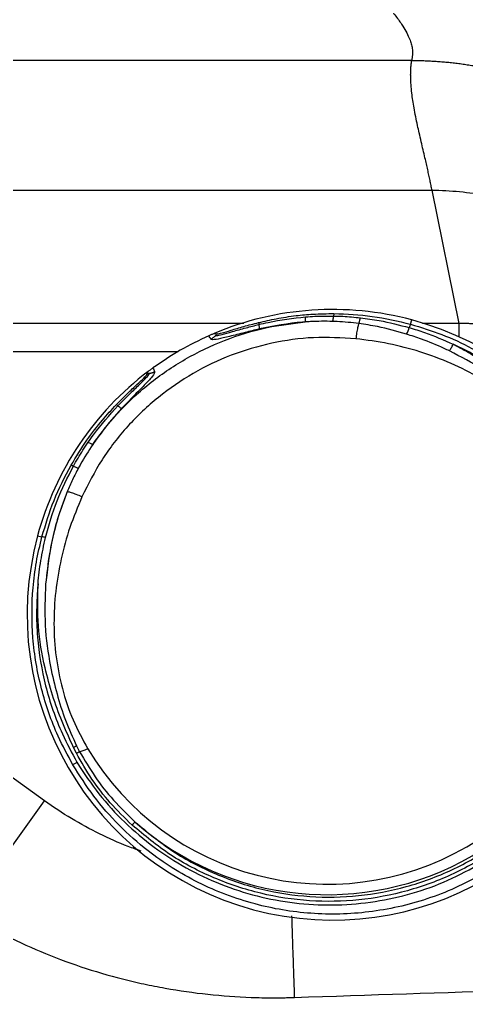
# Model space of a CAD drawing. Extents: x -2 to 78, y -19 to 124.
# Drawn here: x 47.61 to 50.47, y 3.44 to 9.71 of the extents above; entities that cross this region are included whole.
import ezdxf

# ---------------------------------------------------------------- set-up
doc = ezdxf.new("R2010")
doc.units = 0
doc.header["$MEASUREMENT"] = 0
doc.layers.add('1', color=4, linetype='Continuous')
doc.layers.add('GEOMETRY', color=2, linetype='Continuous', lineweight=25)

# ---------------------------------------------------------------- blocks, each defined once
blk = doc.blocks.new('2026 BEAM 220')
at = {"layer": 'GEOMETRY'}
for p, q in [((52.0992, 9.4439), (28.2908, 9.4439)), ((52.0992, 9.4439), (52.0989, 9.4424)), ((46.6635, 8.6127), (52.2294, 8.6127)), ((52.4041, 7.7591), (52.2294, 8.6127)), ((52.0926, 7.7549), (52.1, 7.7824)), ((51.0262, 7.7591), (48.5522, 7.759)), ((52.4041, 7.7591), (52.1675, 7.7591)), ((50.8345, 7.6954), (50.856, 7.6924)), ((48.5524, 7.5795), (50.6052, 7.5795)), ((50.4055, 7.4323), (50.4137, 7.4524)), ((49.7056, 6.4), (49.7331, 6.3926)), ((49.9541, 5.0076), (49.9359, 5.0441)), ((49.9555, 5.0545), (49.9746, 5.0173))]:
    blk.add_line(p, q, dxfattribs=at)
for centre, radius, start, end in [((51.594, 5.894), 1.955, 75, 112.86), ((51.594, 5.894), 1.955, 165, 75), ((51.7482, 7.8489), 0.3554, 333.63136, 340.95591), ((52.1555, 7.718), 0.0729, 149.53504, 168.16942), ((51.594, 5.894), 1.955, 127.13935, 165), ((51.5585, 5.9555), 1.7866, 210.99655, 29.00402), ((49.7337, 6.32), 0.0726, 71.84546, 90.47622), ((51.5585, 5.9555), 1.8542, 228.48756, 11.51305), ((29.3224, 19.2209), 25.0624, 322.58484, 324.59718), ((50.4691, 4.4079), 0.2117, 131.23789, 138.80132)]:
    blk.add_arc(centre, radius, start, end, dxfattribs=at)
for points, knots in [([(51.389, 10.3211), (51.395, 10.3159), (51.4069, 10.3056), (51.4246, 10.2902), (51.4418, 10.2752), (51.4587, 10.2605), (51.4751, 10.2462), (51.4912, 10.2321), (51.5068, 10.2184), (51.522, 10.2051), (51.5367, 10.1921), (51.5511, 10.1794), (51.565, 10.167), (51.5785, 10.155), (51.5915, 10.1433), (51.6042, 10.132), (51.6164, 10.121), (51.6439, 10.0961), (51.6838, 10.0596), (51.7349, 10.0118), (51.7815, 9.9668), (51.8368, 9.9118), (51.8968, 9.8485), (51.9564, 9.7803), (52.0061, 9.7176), (52.0428, 9.6644), (52.0692, 9.6188), (52.0862, 9.5818), (52.0973, 9.5487), (52.1024, 9.5238), (52.1043, 9.5041), (52.1047, 9.4894), (52.1039, 9.4772), (52.1026, 9.4672), (52.1015, 9.4588), (52.1003, 9.451), (52.0995, 9.4462), (52.0992, 9.4439)], [0, 0, 0, 0, 0.009529, 0.018879, 0.028049, 0.03704, 0.045849, 0.054477, 0.062922, 0.071186, 0.079267, 0.087166, 0.094883, 0.102418, 0.109771, 0.116943, 0.123934, 0.130743, 0.164498, 0.19478, 0.226337, 0.257632, 0.31395, 0.373568, 0.436817, 0.50401, 0.563134, 0.627306, 0.684468, 0.751023, 0.792455, 0.833931, 0.875451, 0.906057, 0.937019, 0.968334, 1, 1, 1, 1]), ([(52.2294, 8.6127), (52.2274, 8.6229), (52.2233, 8.6437), (52.2167, 8.6758), (52.2095, 8.7095), (52.2017, 8.7449), (52.1933, 8.7819), (52.1834, 8.8245), (52.1722, 8.8719), (52.1598, 8.9251), (52.1479, 8.9769), (52.1318, 9.0491), (52.1147, 9.1341), (52.1012, 9.2212), (52.0947, 9.2873), (52.0927, 9.3308), (52.0927, 9.3645), (52.0936, 9.3901), (52.0956, 9.4159), (52.0978, 9.4334), (52.0989, 9.4424)], [0, 0, 0, 0, 0.0366616, 0.0753205, 0.1159767, 0.1586301, 0.203281, 0.2499291, 0.3124093, 0.3748857, 0.4422887, 0.4998461, 0.6357921, 0.7498167, 0.8147334, 0.8748622, 0.9067925, 0.9368083, 0.9673376, 1, 1, 1, 1]), ([(52.0992, 9.4439), (52.1105, 9.4438), (52.1334, 9.4437), (52.168, 9.443), (52.2029, 9.4417), (52.2381, 9.4398), (52.2736, 9.4375), (52.3095, 9.4345), (52.3456, 9.431), (52.3819, 9.4269), (52.4185, 9.4221), (52.4554, 9.4168), (52.4925, 9.4108), (52.5298, 9.4041), (52.5675, 9.3968), (52.6053, 9.3888), (52.6434, 9.38), (52.6818, 9.3706), (52.7571, 9.3506), (52.8699, 9.3156), (52.9745, 9.2755), (53.0429, 9.2459), (53.0814, 9.2288), (53.1385, 9.2027), (53.2147, 9.1685), (53.3247, 9.1188), (53.4518, 9.0614), (53.5712, 9.0075), (53.6615, 8.9667), (53.7252, 8.9379), (53.7809, 8.9128), (53.8286, 8.8913), (53.8765, 8.8694), (53.925, 8.8485), (53.9744, 8.8293), (54.0242, 8.8116), (54.0743, 8.7956), (54.1248, 8.7811), (54.1756, 8.7683), (54.2267, 8.757), (54.278, 8.7474), (54.3295, 8.7394), (54.3811, 8.733), (54.4327, 8.7281), (54.4671, 8.7262), (54.4843, 8.7252)], [0, 0, 0, 0, 0.01358, 0.027319, 0.04121, 0.055248, 0.069423, 0.08373, 0.098159, 0.11271, 0.127387, 0.142196, 0.157143, 0.172234, 0.187474, 0.202868, 0.218419, 0.234131, 0.250006, 0.311373, 0.374987, 0.383546, 0.400292, 0.425264, 0.458494, 0.499991, 0.569253, 0.624995, 0.656302, 0.687497, 0.708365, 0.729205, 0.749999, 0.771178, 0.792245, 0.813228, 0.834149, 0.855028, 0.875878, 0.896689, 0.917456, 0.938181, 0.958854, 0.979462, 1, 1, 1, 1]), ([(50.0583, 6.9845), (50.1074, 7.05), (50.2137, 7.1919), (50.4132, 7.3765), (50.6458, 7.5365), (50.9008, 7.658), (51.1603, 7.7384), (51.3364, 7.7595), (51.4178, 7.7692)], [0, 0, 0, 0, 0.151363, 0.327643, 0.49997, 0.672258, 0.848499, 1, 1, 1, 1]), ([(50.856, 7.6924), (50.8639, 7.6938), (50.8799, 7.6967), (50.9406, 7.7154), (51.0228, 7.7402), (51.0877, 7.7572), (51.1201, 7.7656)], [0, 0, 0, 0, 0.2463007, 0.498304, 0.7494369, 1, 1, 1, 1]), ([(51.1201, 7.7656), (51.1201, 7.7651), (51.1199, 7.7641), (51.1206, 7.7595), (51.1215, 7.7552), (51.1219, 7.7533)], [0, 0, 0, 0, 0.356375, 0.71275, 1, 1, 1, 1]), ([(51.1201, 7.7656), (51.1574, 7.7743), (51.2366, 7.7926), (51.3528, 7.8098), (51.4761, 7.8214), (51.5571, 7.8223), (51.6018, 7.8228)], [0, 0, 0, 0, 0.236015, 0.5004842, 0.724063, 1, 1, 1, 1]), ([(51.1219, 7.7533), (51.1413, 7.7579), (51.2395, 7.7812), (51.3397, 7.7926), (51.4202, 7.8017)], [0, 0, 0, 0, 0.1979183, 1, 1, 1, 1]), ([(51.4178, 7.7692), (51.4124, 7.7688), (51.3141, 7.7619), (51.2171, 7.7428), (51.1254, 7.7247)], [0, 0, 0, 0, 0.0551532, 1, 1, 1, 1]), ([(51.4178, 7.7692), (51.4182, 7.7702), (51.419, 7.7722), (51.4198, 7.7794), (51.4202, 7.7891), (51.4202, 7.7975), (51.4202, 7.8017)], [0, 0, 0, 0, 0.25, 0.5, 0.75, 1, 1, 1, 1]), ([(51.5936, 7.7729), (51.546, 7.7734), (51.4874, 7.774), (51.4289, 7.77), (51.4178, 7.7692)], [0, 0, 0, 0, 0.810722, 1, 1, 1, 1]), ([(51.4202, 7.8017), (51.44, 7.8031), (51.4998, 7.8075), (51.5596, 7.8074), (51.5996, 7.8073)], [0, 0, 0, 0, 0.332936, 1, 1, 1, 1]), ([(51.5936, 7.7729), (51.5941, 7.7743), (51.5952, 7.7771), (51.5968, 7.7849), (51.5983, 7.7949), (51.5991, 7.8032), (51.5996, 7.8073)], [0, 0, 0, 0, 0.25, 0.5, 0.75, 1, 1, 1, 1]), ([(51.7612, 7.7593), (51.715, 7.7644), (51.6593, 7.7706), (51.6032, 7.7726), (51.5936, 7.7729)], [0, 0, 0, 0, 0.828096, 1, 1, 1, 1]), ([(51.6018, 7.8228), (51.6015, 7.8222), (51.6009, 7.8211), (51.6001, 7.8152), (51.5997, 7.8097), (51.5996, 7.8073)], [0, 0, 0, 0, 0.356116, 0.712233, 1, 1, 1, 1]), ([(51.5996, 7.8073), (51.6195, 7.8068), (51.6768, 7.8053), (51.7338, 7.7997), (51.771, 7.796)], [0, 0, 0, 0, 0.347734, 1, 1, 1, 1]), ([(51.6018, 7.8228), (51.684, 7.8195), (51.8498, 7.8127), (52.0113, 7.7743), (52.0926, 7.7549)], [0, 0, 0, 0, 0.4958625, 1, 1, 1, 1]), ([(51.771, 7.796), (51.8115, 7.7907), (51.9172, 7.7767), (52.0204, 7.7496), (52.0841, 7.7329)], [0, 0, 0, 0, 0.382881, 1, 1, 1, 1]), ([(51.1254, 7.7247), (51.094, 7.717), (51.0246, 7.7001), (50.93, 7.675), (50.8562, 7.6575), (50.8226, 7.6542), (50.8166, 7.6585), (50.815, 7.6596)], [0, 0, 0, 0, 0.197597, 0.437183, 0.676416, 0.910189, 1, 1, 1, 1]), ([(50.843, 7.6823), (50.8455, 7.6821), (50.8529, 7.6815), (50.885, 7.6886), (50.9492, 7.7068), (51.033, 7.7307), (51.094, 7.7462), (51.1219, 7.7533)], [0, 0, 0, 0, 0.1057892, 0.3191604, 0.5604946, 0.7996671, 1, 1, 1, 1]), ([(51.7612, 7.7593), (51.7605, 7.7574), (51.7581, 7.7512), (51.7534, 7.7326), (51.7468, 7.7004), (51.7434, 7.6749), (51.7417, 7.6618)], [0, 0, 0, 0, 0.118324, 0.40444, 0.694581, 1, 1, 1, 1]), ([(52.0666, 7.691), (52.0047, 7.7087), (51.9042, 7.7373), (51.8009, 7.7532), (51.7612, 7.7593)], [0, 0, 0, 0, 0.615907, 1, 1, 1, 1]), ([(52.0841, 7.7329), (52.1167, 7.7229), (52.2127, 7.6936), (52.3045, 7.653), (52.3651, 7.6262)], [0, 0, 0, 0, 0.340159, 1, 1, 1, 1]), ([(52.0926, 7.7549), (52.1595, 7.7344), (52.2941, 7.6931), (52.5188, 7.5884), (52.7157, 7.4631), (52.8822, 7.3244), (53.0118, 7.1958), (53.1414, 7.0413), (53.2183, 6.9168), (53.257, 6.8541)], [0, 0, 0, 0, 0.13897, 0.279608, 0.491543, 0.600663, 0.709784, 0.853952, 1, 1, 1, 1]), ([(52.404, 7.6713), (52.404, 7.6793), (52.404, 7.6962), (52.4041, 7.7174), (52.4041, 7.7406), (52.4041, 7.7517), (52.4041, 7.7591)], [0, 0, 0, 0, 0.180781, 0.382134, 0.5886, 1, 1, 1, 1]), ([(53.8018, 7.1955), (53.7954, 7.2017), (53.7827, 7.214), (53.7633, 7.2322), (53.7437, 7.2501), (53.7238, 7.2678), (53.7036, 7.2851), (53.6833, 7.3023), (53.6627, 7.3191), (53.6418, 7.3356), (53.6208, 7.3519), (53.5995, 7.3679), (53.578, 7.3836), (53.5563, 7.399), (53.5344, 7.4142), (53.5122, 7.429), (53.4899, 7.4435), (53.4674, 7.4578), (53.4447, 7.4717), (53.4218, 7.4853), (53.3987, 7.4987), (53.3755, 7.5117), (53.352, 7.5244), (53.3284, 7.5368), (53.3047, 7.5488), (53.2807, 7.5606), (53.2566, 7.572), (53.2324, 7.5831), (53.208, 7.5939), (53.1835, 7.6043), (53.1588, 7.6144), (53.134, 7.6242), (53.1091, 7.6337), (53.084, 7.6428), (53.0588, 7.6515), (53.0335, 7.66), (53.0081, 7.6681), (52.9826, 7.6758), (52.957, 7.6832), (52.9313, 7.6903), (52.9054, 7.697), (52.8795, 7.7034), (52.8536, 7.7095), (52.8275, 7.7152), (52.8014, 7.7206), (52.7752, 7.7256), (52.7489, 7.7302), (52.7226, 7.7346), (52.6963, 7.7385), (52.6698, 7.7422), (52.6434, 7.7454), (52.6169, 7.7484), (52.5904, 7.7509), (52.5638, 7.7532), (52.5372, 7.7551), (52.5106, 7.7566), (52.484, 7.7578), (52.4574, 7.7586), (52.4307, 7.7591), (52.413, 7.7591), (52.4041, 7.7591)], [0, 0, 0, 0, 0.017202, 0.034407, 0.051614, 0.068824, 0.086037, 0.103252, 0.120471, 0.137691, 0.154914, 0.17214, 0.189368, 0.206598, 0.22383, 0.241065, 0.258301, 0.275539, 0.292778, 0.310019, 0.327262, 0.344505, 0.36175, 0.378997, 0.396244, 0.413492, 0.43074, 0.44799, 0.46524, 0.482492, 0.499744, 0.516996, 0.53425, 0.551504, 0.568759, 0.586014, 0.60327, 0.620527, 0.637784, 0.655041, 0.672299, 0.689556, 0.706813, 0.72407, 0.741326, 0.758581, 0.775836, 0.79309, 0.810342, 0.827594, 0.844843, 0.862091, 0.879337, 0.896582, 0.913824, 0.931064, 0.948301, 0.965537, 0.98277, 1, 1, 1, 1]), ([(51.7417, 7.6618), (51.6514, 7.667), (51.4714, 7.6774), (51.2021, 7.6392), (50.9426, 7.5627), (50.6976, 7.4456), (50.4743, 7.2923), (50.2779, 7.1053), (50.1106, 6.8916), (50.0296, 6.7304), (49.9892, 6.65)], [0, 0, 0, 0, 0.125346, 0.249942, 0.375394, 0.499924, 0.625404, 0.749952, 0.875377, 1, 1, 1, 1]), ([(50.8003, 7.6805), (50.7385, 7.651), (50.6142, 7.5919), (50.5008, 7.5138), (50.4437, 7.4746)], [0, 0, 0, 0, 0.497206, 1, 1, 1, 1]), ([(50.8345, 7.6954), (50.8317, 7.6942), (50.8259, 7.6918), (50.8145, 7.6868), (50.806, 7.683), (50.8003, 7.6805)], [0, 0, 0, 0, 0.249977, 0.499953, 1, 1, 1, 1]), ([(50.815, 7.6596), (50.8124, 7.6631), (50.8074, 7.67), (50.8026, 7.677), (50.8003, 7.6805)], [0, 0, 0, 0, 0.5055729, 1, 1, 1, 1]), ([(50.8334, 7.6716), (50.8326, 7.6709), (50.8271, 7.666), (50.8205, 7.6626), (50.815, 7.6596)], [0, 0, 0, 0, 0.150907, 1, 1, 1, 1]), ([(50.8429, 7.6821), (50.8416, 7.6804), (50.8387, 7.6767), (50.8353, 7.6734), (50.8334, 7.6716)], [0, 0, 0, 0, 0.466612, 1, 1, 1, 1]), ([(50.856, 7.6924), (50.8535, 7.6912), (50.8487, 7.6888), (50.8447, 7.6846), (50.843, 7.6823), (50.8429, 7.6821)], [0, 0, 0, 0, 0.492479, 0.959557, 1, 1, 1, 1]), ([(53.121, 6.8218), (53.0848, 6.8813), (53.0119, 7.0009), (52.8722, 7.1577), (52.7138, 7.2964), (52.5393, 7.4124), (52.3512, 7.5078), (52.1545, 7.5806), (51.9503, 7.6343), (51.8116, 7.6526), (51.7417, 7.6618)], [0, 0, 0, 0, 0.124318, 0.249963, 0.373637, 0.499908, 0.623493, 0.749948, 0.874175, 1, 1, 1, 1]), ([(52.3408, 7.5839), (52.3296, 7.5891), (52.2709, 7.6166), (52.18, 7.6542), (52.0984, 7.6807), (52.0666, 7.691)], [0, 0, 0, 0, 0.125709, 0.659268, 1, 1, 1, 1]), ([(52.3408, 7.5839), (52.3445, 7.5898), (52.352, 7.6018), (52.3607, 7.618), (52.3651, 7.6261)], [0, 0, 0, 0, 0.493313, 1, 1, 1, 1]), ([(53.0942, 6.9608), (53.0616, 7.0038), (52.9941, 7.0926), (52.8777, 7.2102), (52.7336, 7.3389), (52.5591, 7.4702), (52.4135, 7.546), (52.3408, 7.5839)], [0, 0, 0, 0, 0.163934, 0.338647, 0.501883, 0.751161, 1, 1, 1, 1]), ([(53.2305, 6.8388), (53.1928, 6.9001), (53.1169, 7.0234), (52.9562, 7.2154), (52.7845, 7.3729), (52.6099, 7.4955), (52.4834, 7.5701), (52.3998, 7.6097), (52.3651, 7.6262)], [0, 0, 0, 0, 0.181191, 0.364766, 0.629926, 0.766448, 0.90297, 1, 1, 1, 1]), ([(52.3651, 7.6261), (52.4029, 7.6066), (52.4787, 7.5674), (52.5858, 7.4979), (52.6886, 7.4216), (52.8184, 7.3107), (52.9688, 7.158), (53.0725, 7.0222), (53.1244, 6.9543)], [0, 0, 0, 0, 0.124869, 0.249827, 0.373735, 0.500005, 0.749899, 1, 1, 1, 1]), ([(50.4437, 7.4746), (50.4387, 7.4709), (50.4311, 7.4655), (50.4211, 7.4581), (50.4162, 7.4543), (50.4137, 7.4524)], [0, 0, 0, 0, 0.4999823, 0.7499855, 1, 1, 1, 1]), ([(50.4437, 7.4746), (50.4455, 7.4708), (50.4492, 7.4632), (50.4527, 7.4554), (50.4544, 7.4514)], [0, 0, 0, 0, 0.494438, 1, 1, 1, 1]), ([(50.21, 7.2401), (50.2335, 7.264), (50.2807, 7.3117), (50.3433, 7.3705), (50.3898, 7.4138), (50.4003, 7.4262), (50.4055, 7.4323)], [0, 0, 0, 0, 0.250637, 0.501842, 0.753919, 1, 1, 1, 1]), ([(50.2198, 7.2324), (50.2337, 7.2468), (50.2715, 7.2857), (50.3306, 7.3435), (50.385, 7.3959), (50.4146, 7.4267), (50.4191, 7.4352), (50.4207, 7.4385)], [0, 0, 0, 0, 0.139648, 0.37851, 0.617314, 0.856028, 1, 1, 1, 1]), ([(50.4544, 7.4514), (50.4546, 7.4494), (50.4553, 7.4421), (50.4356, 7.4146), (50.3835, 7.3594), (50.3145, 7.29), (50.2651, 7.2384), (50.2428, 7.215)], [0, 0, 0, 0, 0.090106, 0.323771, 0.562916, 0.802445, 1, 1, 1, 1]), ([(50.421, 7.4385), (50.4207, 7.4385), (50.4179, 7.4381), (50.4123, 7.4368), (50.4078, 7.4338), (50.4055, 7.4323)], [0, 0, 0, 0, 0.040431, 0.507529, 1, 1, 1, 1]), ([(50.4348, 7.4414), (50.4324, 7.4407), (50.4278, 7.4394), (50.4231, 7.4388), (50.421, 7.4385)], [0, 0, 0, 0, 0.5333866, 1, 1, 1, 1]), ([(50.4544, 7.4514), (50.4491, 7.4481), (50.4428, 7.4441), (50.4358, 7.4418), (50.4348, 7.4414)], [0, 0, 0, 0, 0.848998, 1, 1, 1, 1]), ([(49.9199, 6.852), (49.9527, 6.9061), (50.0134, 7.0064), (50.1125, 7.1349), (50.1796, 7.2073), (50.21, 7.2401)], [0, 0, 0, 0, 0.3908, 0.724153, 1, 1, 1, 1]), ([(50.029, 6.9987), (50.0405, 7.0151), (50.0983, 7.0974), (50.1657, 7.1723), (50.2198, 7.2324)], [0, 0, 0, 0, 0.198308, 1, 1, 1, 1]), ([(50.2428, 7.215), (50.1999, 7.1671), (50.134, 7.0936), (50.0779, 7.0127), (50.0583, 6.9845)], [0, 0, 0, 0, 0.651123, 1, 1, 1, 1]), ([(50.21, 7.2401), (50.2104, 7.2399), (50.2113, 7.2395), (50.215, 7.2366), (50.2183, 7.2337), (50.2198, 7.2324)], [0, 0, 0, 0, 0.356386, 0.712771, 1, 1, 1, 1]), ([(49.9344, 6.8462), (49.9442, 6.8635), (49.9737, 6.9156), (50.0069, 6.9655), (50.029, 6.9987)], [0, 0, 0, 0, 0.332891, 1, 1, 1, 1]), ([(50.0583, 6.9845), (50.0314, 6.943), (49.9995, 6.8938), (49.9716, 6.8423), (49.9672, 6.8342)], [0, 0, 0, 0, 0.843111, 1, 1, 1, 1]), ([(49.7331, 6.3926), (49.7566, 6.4716), (49.804, 6.6307), (49.8811, 6.7778), (49.9199, 6.852)], [0, 0, 0, 0, 0.495855, 1, 1, 1, 1]), ([(49.7562, 6.389), (49.7783, 6.4683), (49.8225, 6.6266), (49.8971, 6.773), (49.9344, 6.8462)], [0, 0, 0, 0, 0.5005762, 1, 1, 1, 1]), ([(49.9672, 6.8342), (49.9542, 6.8093), (49.9282, 6.7594), (49.9061, 6.7077), (49.895, 6.6818)], [0, 0, 0, 0, 0.500028, 1, 1, 1, 1]), ([(49.9199, 6.852), (49.9206, 6.852), (49.9219, 6.8519), (49.9274, 6.8497), (49.9323, 6.8473), (49.9344, 6.8462)], [0, 0, 0, 0, 0.356001, 0.712002, 1, 1, 1, 1]), ([(49.9344, 6.8462), (49.9383, 6.8444), (49.9458, 6.8408), (49.9552, 6.8371), (49.9627, 6.8347), (49.9657, 6.8344), (49.9672, 6.8342)], [0, 0, 0, 0, 0.253591, 0.50274, 0.750563, 1, 1, 1, 1]), ([(49.8951, 6.6819), (49.8831, 6.6512), (49.8522, 6.5717), (49.8134, 6.4396), (49.7763, 6.2738), (49.764, 6.157), (49.7572, 6.0925)], [0, 0, 0, 0, 0.162747, 0.420773, 0.680525, 1, 1, 1, 1]), ([(49.895, 6.6818), (49.8771, 6.6347), (49.8408, 6.5393), (49.787, 6.3437), (49.769, 6.1924), (49.7572, 6.0925)], [0, 0, 0, 0, 0.24918, 0.50428, 1, 1, 1, 1]), ([(49.9892, 6.65), (49.9623, 6.5849), (49.9087, 6.4556), (49.8532, 6.2519), (49.8179, 6.0452), (49.8064, 5.8346), (49.8196, 5.6255), (49.8605, 5.4189), (49.9265, 5.2195), (49.9936, 5.0966), (50.027, 5.0354)], [0, 0, 0, 0, 0.1258163, 0.250052, 0.3764896, 0.500092, 0.6263454, 0.7500365, 0.8756732, 1, 1, 1, 1]), ([(49.9892, 6.65), (49.977, 6.6551), (49.9532, 6.6649), (49.9221, 6.6753), (49.9036, 6.6805), (49.897, 6.6815), (49.895, 6.6818)], [0, 0, 0, 0, 0.3053105, 0.5953917, 0.8814899, 1, 1, 1, 1]), ([(49.931, 4.9339), (49.8983, 4.9944), (49.8147, 5.1492), (49.7397, 5.3692), (49.6941, 5.5818), (49.6672, 5.7977), (49.668, 6.0159), (49.695, 6.2317), (49.7204, 6.339), (49.7331, 6.3926)], [0, 0, 0, 0, 0.136418, 0.349128, 0.45868, 0.568233, 0.780934, 0.890467, 1, 1, 1, 1]), ([(49.7084, 6.0926), (49.7134, 6.1422), (49.7235, 6.242), (49.7454, 6.3399), (49.7564, 6.389)], [0, 0, 0, 0, 0.4979004, 1, 1, 1, 1]), ([(53.4024, 6.3328), (53.4198, 6.2292), (53.4547, 6.0219), (53.4405, 5.7051), (53.3763, 5.3958), (53.261, 5.1008), (53.0971, 4.8298), (52.8906, 4.5892), (52.6461, 4.3874), (52.3716, 4.2285), (52.0738, 4.1187), (51.762, 4.0594), (51.4449, 4.0545), (51.1313, 4.1015), (50.8311, 4.2023), (50.5506, 4.3477), (50.3896, 4.4811), (50.3098, 4.5473)], [0, 0, 0, 0, 0.066645, 0.13329, 0.19992, 0.26655, 0.333296, 0.400041, 0.466762, 0.533484, 0.600341, 0.667198, 0.733958, 0.800719, 0.867477, 0.934235, 1, 1, 1, 1]), ([(50.3295, 4.567), (50.4082, 4.5019), (50.5667, 4.3705), (50.8429, 4.2273), (51.1385, 4.1281), (51.4473, 4.0818), (51.7597, 4.0866), (52.0668, 4.145), (52.3602, 4.2531), (52.6305, 4.4097), (52.8714, 4.6084), (53.0747, 4.8454), (53.2361, 5.1124), (53.3497, 5.4029), (53.413, 5.7075), (53.4269, 6.0194), (53.3926, 6.2235), (53.3754, 6.3256)], [0, 0, 0, 0, 0.06575, 0.132503, 0.199257, 0.26602, 0.332783, 0.399646, 0.466508, 0.533242, 0.599974, 0.666723, 0.733473, 0.800103, 0.866733, 0.933367, 1, 1, 1, 1]), ([(49.7084, 6.0926), (49.7042, 6.0359), (49.6959, 5.9222), (49.7049, 5.7027), (49.7401, 5.4875), (49.8019, 5.2824), (49.8663, 5.1172), (49.9249, 5.0093), (49.9575, 4.9492)], [0, 0, 0, 0, 0.1432563, 0.2876722, 0.5536911, 0.6906907, 0.8276899, 1, 1, 1, 1]), ([(49.9359, 5.0441), (49.9106, 5.0991), (49.8602, 5.2088), (49.7992, 5.3794), (49.7436, 5.5826), (49.7025, 5.8213), (49.7064, 6.0022), (49.7084, 6.0926)], [0, 0, 0, 0, 0.167424, 0.33348, 0.50024, 0.750184, 1, 1, 1, 1]), ([(49.7572, 6.0925), (49.7536, 6.004), (49.7464, 5.8266), (49.7798, 5.5904), (49.8273, 5.388), (49.8813, 5.2169), (49.9306, 5.1089), (49.9555, 5.0545)], [0, 0, 0, 0, 0.2482016, 0.497747, 0.6667087, 0.831959, 1, 1, 1, 1]), ([(49.7507, 4.7017), (49.5443, 4.8496), (49.3415, 5.0023), (48.9423, 5.3156), (48.7459, 5.4762), (48.5522, 5.6404)], [0, 0, 0, 0, 0.5, 0.5, 1, 1, 1, 1]), ([(49.9555, 5.0545), (49.9542, 5.0538), (49.9515, 5.0524), (49.9466, 5.0499), (49.9414, 5.0471), (49.9377, 5.0451), (49.9359, 5.0441)], [0, 0, 0, 0, 0.255604, 0.504375, 0.750455, 1, 1, 1, 1]), ([(49.9541, 5.0076), (49.9561, 5.0086), (49.9599, 5.0106), (49.9654, 5.0132), (49.9705, 5.0156), (49.9733, 5.0167), (49.9746, 5.0173)], [0, 0, 0, 0, 0.249996, 0.499995, 0.749996, 1, 1, 1, 1]), ([(49.9746, 5.0173), (49.9747, 5.0173), (49.9774, 5.0186), (49.984, 5.021), (49.9962, 5.0252), (50.0109, 5.0301), (50.0216, 5.0336), (50.027, 5.0354)], [0, 0, 0, 0, 0.00309, 0.2219149, 0.4666457, 0.7289331, 1, 1, 1, 1]), ([(49.9746, 5.0173), (50.0063, 4.9632), (50.0701, 4.8541), (50.1894, 4.7027), (50.2823, 4.6127), (50.3295, 4.567)], [0, 0, 0, 0, 0.326833, 0.658004, 1, 1, 1, 1]), ([(49.931, 4.9339), (49.9315, 4.9343), (49.9325, 4.935), (49.9387, 4.9388), (49.9474, 4.9438), (49.9543, 4.9474), (49.9575, 4.9492)], [0, 0, 0, 0, 0.240289, 0.499655, 0.759207, 1, 1, 1, 1]), ([(50.3098, 4.5473), (50.2621, 4.594), (50.1689, 4.6851), (50.049, 4.8398), (49.9859, 4.9514), (49.9541, 5.0076)], [0, 0, 0, 0, 0.342171, 0.668814, 1, 1, 1, 1]), ([(49.9575, 4.9492), (50.0026, 4.8805), (50.0927, 4.7433), (50.2599, 4.5619), (50.4472, 4.4026), (50.6539, 4.2697), (50.8754, 4.1644), (51.1083, 4.0889), (51.3486, 4.0443), (51.5923, 4.0309), (51.8356, 4.0487), (52.074, 4.0984), (52.3053, 4.176), (52.4487, 4.2518), (52.5203, 4.2896)], [0, 0, 0, 0, 0.084102, 0.168043, 0.251854, 0.335503, 0.41899, 0.502313, 0.585467, 0.668496, 0.751436, 0.834349, 0.917224, 1, 1, 1, 1]), ([(52.5521, 4.2344), (52.4946, 4.2034), (52.38, 4.1417), (52.1985, 4.0723), (52.0138, 4.0208), (51.8269, 3.9886), (51.64, 3.9749), (51.4549, 3.9793), (51.2733, 4.0011), (51.0912, 4.0407), (50.9105, 4.099), (50.7332, 4.1766), (50.5664, 4.2706), (50.3944, 4.3913), (50.2239, 4.5433), (50.0608, 4.728), (49.9741, 4.8656), (49.931, 4.9339)], [0, 0, 0, 0, 0.065093, 0.12944, 0.193042, 0.2559, 0.318017, 0.379393, 0.44003, 0.49996, 0.564782, 0.628943, 0.692441, 0.755281, 0.838018, 0.91959, 1, 1, 1, 1]), ([(50.3684, 4.3812), (50.3405, 4.3906), (50.2496, 4.4213), (50.1, 4.4899), (49.9203, 4.5859), (49.8073, 4.6631), (49.7507, 4.7017)], [0, 0, 0, 0, 0.126039, 0.412201, 0.706091, 1, 1, 1, 1]), ([(49.2349, 3.9892), (49.2398, 3.9862), (49.2448, 3.9831), (49.2547, 3.9771), (49.2695, 3.9681), (49.3042, 3.9474), (49.3342, 3.9301), (49.3944, 3.8961), (49.4349, 3.8744), (49.5575, 3.8115), (49.6407, 3.7728), (49.8944, 3.6664), (50.0691, 3.608), (50.2943, 3.5506), (50.3396, 3.5399), (50.4303, 3.5203), (50.4757, 3.5113), (50.6123, 3.4868), (50.7038, 3.4738), (50.8873, 3.4541), (50.9794, 3.4475), (51.1181, 3.4424), (51.1644, 3.4415), (51.234, 3.4413), (51.2688, 3.4416), (51.3095, 3.4424), (51.327, 3.4428), (51.3386, 3.4432), (51.3445, 3.4433), (51.3503, 3.4435)], [0, 0, 0, 0, 0.007813, 0.007813, 0.015625, 0.03125, 0.0625, 0.0625, 0.125, 0.125, 0.25, 0.25, 0.5, 0.5, 0.5625, 0.5625, 0.625, 0.625, 0.75, 0.75, 0.875, 0.875, 0.9375, 0.9375, 0.96875, 0.984375, 0.992187, 0.992187, 1, 1, 1, 1]), ([(51.3503, 3.4437), (51.3486, 3.4921), (51.3454, 3.5891), (51.3393, 3.7711), (51.3348, 3.9056), (51.3328, 3.9668)], [0, 0, 0, 0, 0.352712, 0.705424, 1, 1, 1, 1]), ([(51.3503, 3.4437), (52.3034, 3.4752), (53.2565, 3.5066), (54.6862, 3.5538), (55.1627, 3.5695), (56.1158, 3.6007), (56.5924, 3.6164), (57.0689, 3.6329)], [0, 0, 0, 0, 0.5, 0.5, 0.75, 0.75, 1, 1, 1, 1]), ([(49.0057, 3.5928), (49.0144, 3.5844), (49.0318, 3.5675), (49.0583, 3.5427), (49.0851, 3.5182), (49.112, 3.4939), (49.1393, 3.47), (49.1668, 3.4465), (49.1945, 3.4232), (49.2225, 3.4002), (49.2507, 3.3776), (49.2792, 3.3553), (49.308, 3.3333), (49.337, 3.3116), (49.3662, 3.2902), (49.3957, 3.2692), (49.4255, 3.2485), (49.4555, 3.2281), (49.4857, 3.208), (49.5518, 3.1652), (49.6552, 3.1025), (49.7988, 3.0251), (49.9461, 2.955), (50.0968, 2.8924), (50.2505, 2.8374), (50.4066, 2.7902), (50.565, 2.7509), (50.6955, 2.7254), (50.7971, 2.7093), (50.869, 2.6995), (50.941, 2.6914), (51.0132, 2.6849), (51.0854, 2.68), (51.1577, 2.6767), (51.2302, 2.6751), (51.3028, 2.675), (51.3511, 2.6762), (51.3754, 2.6769)], [0, 0, 0, 0, 0.013928, 0.027843, 0.041746, 0.055638, 0.069522, 0.083398, 0.09727, 0.111138, 0.125005, 0.138871, 0.152739, 0.166611, 0.180488, 0.194372, 0.208265, 0.222169, 0.236084, 0.250013, 0.312586, 0.375003, 0.437423, 0.500002, 0.562575, 0.624992, 0.687411, 0.74999, 0.777833, 0.805628, 0.833387, 0.861127, 0.888859, 0.916599, 0.94436, 0.972156, 1, 1, 1, 1]), ([(49.0057, 3.5928), (49.1623, 3.4408), (49.3325, 3.3059), (49.7001, 3.0706), (49.8938, 2.9724), (50.3009, 2.815), (50.5103, 2.7574), (50.9406, 2.6844), (51.1572, 2.6697), (51.3754, 2.6769)], [0, 0, 0, 0, 0.25, 0.25, 0.5, 0.5, 0.75, 0.75, 1, 1, 1, 1])]:
    blk.add_open_spline(points, degree=3, knots=knots, dxfattribs=at)
for points in [[(52.2294, 8.6127), (52.3473, 8.6127), (52.5831, 8.5894), (52.923, 8.4861), (53.2364, 8.3189), (53.4201, 8.1693), (53.504, 8.0864)], [(51.7612, 7.7593), (51.762, 7.761), (51.7634, 7.7646), (51.7659, 7.7731), (51.7685, 7.7835), (51.7702, 7.7919), (51.771, 7.796)], [(51.1254, 7.7247), (51.1255, 7.7256), (51.1257, 7.7275), (51.1251, 7.7337), (51.1239, 7.7422), (51.1225, 7.7496), (51.1219, 7.7533)], [(50.2428, 7.215), (50.2419, 7.2154), (50.2402, 7.2161), (50.2351, 7.2198), (50.2284, 7.2251), (50.2227, 7.23), (50.2198, 7.2324)], [(50.0583, 6.9845), (50.0573, 6.9847), (50.0551, 6.985), (50.0485, 6.9879), (50.0399, 6.9924), (50.0327, 6.9966), (50.029, 6.9987)]]:
    blk.add_open_spline(points, degree=3, dxfattribs=at)

msp = doc.modelspace()

# ---------------------------------------------------------------- block references
at = {"layer": '1'}
msp.add_blockref('2026 BEAM 220', (-1.9801, 0), dxfattribs=at)

doc.saveas('drawing.dxf')
